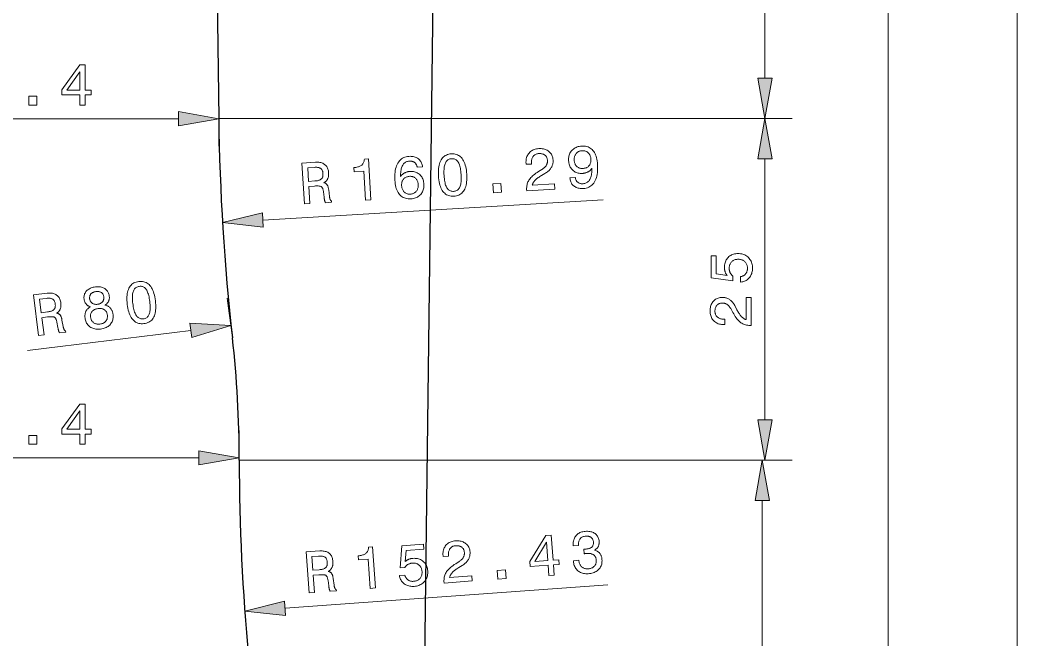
# Model space of a CAD drawing. Extents: x 0 to 297, y 0 to 529.
# Drawn here: x 156.5 to 229.4, y 175.1 to 220.4 of the extents above; entities that cross this region are included whole.
import ezdxf

# ---------------------------------------------------------------- set-up
doc = ezdxf.new("R2010")
doc.units = 0

msp = doc.modelspace()

# ---------------------------------------------------------------- linework, layer by layer
at = {"color": 7, "lineweight": 13}
for p, q in [((220.009, 143.185), (220.009, 359.276)), ((229.435, 139.185), (229.435, 359.276)), ((210.987, 216.185), (210.987, 252.276)), ((139.566, 213.212), (168.057, 213.212)), ((171.011, 213.23), (212.987, 213.23)), ((171.011, 213.23), (212.987, 213.23)), ((174.232, 205.794), (199.153, 207.277)), ((138.066, 188.401), (169.557, 188.401)), ((172.511, 188.23), (212.787, 188.23)), ((172.511, 188.23), (212.987, 188.23)), ((210.787, 151.185), (210.787, 185.276)), ((175.859, 177.395), (199.492, 179.113))]:
    msp.add_line(p, q, dxfattribs=at)
at = {"color": 7, "lineweight": 30}
for p, q in [((170.511, 255.23), (171.011, 213.23)), ((185.889, 156.504), (186.986, 244.63))]:
    msp.add_line(p, q, dxfattribs=at)
at = {"color": 7, "lineweight": 13, "ltscale": 0.050457}
msp.add_line((171.011, 213.23), (171.011, 211.212), dxfattribs=at)
at = {"color": 7, "lineweight": 13, "ltscale": 0.477279}
msp.add_line((210.987, 191.185), (210.987, 210.276), dxfattribs=at)
at = {"color": 7, "lineweight": 13, "ltscale": 0.30114}
msp.add_line((168.97, 197.727), (157.016, 196.242), dxfattribs=at)
at = {"color": 7, "lineweight": 13, "ltscale": 0.054256}
msp.add_line((172.511, 188.23), (172.511, 190.401), dxfattribs=at)
at = {"color": 7, "lineweight": 13}
for points in [[(160.844, 214.212), (160.844, 214.954), (159.526, 214.954), (159.526, 215.334), (160.84, 217.145), (161.232, 217.145), (161.232, 215.3), (161.66, 215.3), (161.66, 214.954), (161.232, 214.954), (161.232, 214.212)], [(159.889, 215.3), (160.844, 215.3), (160.844, 216.643)], [(210.466, 216.185), (210.987, 213.23), (211.508, 216.185)], [(157.11, 214.212), (157.11, 214.855), (157.707, 214.855), (157.707, 214.212)], [(168.057, 212.691), (171.011, 213.212), (168.057, 213.733)], [(211.508, 210.276), (210.987, 213.23), (210.466, 210.276)], [(193.546, 207.945), (193.545, 207.958), (193.542, 208.045), (193.543, 208.13), (193.549, 208.212), (193.559, 208.292), (193.573, 208.368), (193.591, 208.443), (193.614, 208.514), (193.641, 208.583), (193.672, 208.649), (193.707, 208.712), (193.749, 208.774), (193.796, 208.837), (193.851, 208.899), (193.912, 208.962), (193.979, 209.026), (194.054, 209.089), (194.134, 209.153), (194.222, 209.217), (194.316, 209.282), (194.417, 209.347), (194.664, 209.501), (194.707, 209.529), (194.747, 209.557), (194.786, 209.585), (194.821, 209.615), (194.854, 209.644), (194.885, 209.674), (194.913, 209.705), (194.938, 209.736), (194.961, 209.768), (194.982, 209.799), (195, 209.832), (195.016, 209.866), (195.03, 209.9), (195.041, 209.936), (195.051, 209.972), (195.058, 210.01), (195.063, 210.048), (195.066, 210.087), (195.067, 210.128), (195.065, 210.169), (195.061, 210.215), (195.053, 210.26), (195.043, 210.302), (195.029, 210.343), (195.012, 210.381), (194.992, 210.418), (194.968, 210.452), (194.942, 210.484), (194.912, 210.515), (194.879, 210.543), (194.844, 210.569), (194.807, 210.592), (194.767, 210.611), (194.726, 210.628), (194.682, 210.641), (194.637, 210.652), (194.589, 210.659), (194.539, 210.664), (194.488, 210.665), (194.434, 210.663), (194.381, 210.658), (194.33, 210.65), (194.282, 210.638), (194.237, 210.622), (194.194, 210.603), (194.154, 210.58), (194.116, 210.553), (194.08, 210.523), (194.047, 210.49), (194.017, 210.453), (193.989, 210.413), (193.965, 210.37), (193.944, 210.324), (193.927, 210.276), (193.912, 210.226), (193.901, 210.173), (193.894, 210.117), (193.889, 210.059), (193.888, 209.998), (193.89, 209.934), (193.892, 209.898), (193.501, 209.875), (193.497, 209.936), (193.495, 210.029), (193.497, 210.118), (193.506, 210.204), (193.52, 210.286), (193.539, 210.364), (193.565, 210.439), (193.596, 210.51), (193.632, 210.578), (193.674, 210.642), (193.722, 210.702), (193.775, 210.758), (193.832, 210.809), (193.893, 210.854), (193.958, 210.894), (194.027, 210.929), (194.1, 210.958), (194.178, 210.982), (194.26, 211.001), (194.346, 211.014), (194.436, 211.023), (194.523, 211.025), (194.606, 211.023), (194.687, 211.015), (194.765, 211.003), (194.839, 210.985), (194.911, 210.962), (194.979, 210.934), (195.044, 210.901), (195.106, 210.862), (195.165, 210.819), (195.22, 210.771), (195.269, 210.72), (195.314, 210.666), (195.353, 210.608), (195.386, 210.546), (195.415, 210.482), (195.438, 210.414), (195.456, 210.342), (195.469, 210.267), (195.476, 210.189), (195.478, 210.128), (195.477, 210.068), (195.472, 210.009), (195.464, 209.952), (195.453, 209.896), (195.439, 209.842), (195.421, 209.789), (195.4, 209.737), (195.376, 209.687), (195.348, 209.638), (195.317, 209.59), (195.283, 209.543), (195.245, 209.497), (195.204, 209.452), (195.159, 209.408), (195.111, 209.366), (195.059, 209.324), (195.004, 209.284), (194.946, 209.244), (194.884, 209.205), (194.639, 209.062), (194.571, 209.021), (194.508, 208.981), (194.448, 208.941), (194.392, 208.903), (194.341, 208.865), (194.293, 208.829), (194.249, 208.793), (194.21, 208.759), (194.174, 208.725), (194.143, 208.693), (194.114, 208.66), (194.088, 208.627), (194.064, 208.593), (194.042, 208.559), (194.022, 208.524), (194.004, 208.489), (193.989, 208.453), (193.976, 208.416), (193.964, 208.379), (193.956, 208.341), (195.58, 208.438), (195.602, 208.068)], [(196.711, 208.877), (197.107, 208.901), (197.113, 208.857), (197.122, 208.815), (197.133, 208.775), (197.146, 208.738), (197.162, 208.703), (197.181, 208.67), (197.202, 208.638), (197.226, 208.61), (197.252, 208.583), (197.281, 208.558), (197.311, 208.536), (197.344, 208.516), (197.379, 208.499), (197.415, 208.485), (197.454, 208.473), (197.494, 208.464), (197.536, 208.458), (197.58, 208.454), (197.626, 208.453), (197.674, 208.455), (197.738, 208.461), (197.799, 208.473), (197.856, 208.49), (197.91, 208.512), (197.96, 208.539), (198.007, 208.572), (198.051, 208.609), (198.091, 208.652), (198.128, 208.7), (198.161, 208.753), (198.191, 208.812), (198.218, 208.876), (198.242, 208.945), (198.262, 209.02), (198.279, 209.1), (198.293, 209.186), (198.304, 209.277), (198.312, 209.373), (198.316, 209.475), (198.317, 209.583), (198.293, 209.549), (198.268, 209.517), (198.241, 209.487), (198.214, 209.458), (198.185, 209.43), (198.156, 209.405), (198.124, 209.38), (198.092, 209.357), (198.059, 209.336), (198.024, 209.316), (197.989, 209.298), (197.952, 209.282), (197.914, 209.267), (197.876, 209.253), (197.836, 209.242), (197.796, 209.232), (197.755, 209.223), (197.713, 209.217), (197.669, 209.212), (197.625, 209.208), (197.542, 209.206), (197.461, 209.209), (197.383, 209.218), (197.308, 209.233), (197.236, 209.253), (197.167, 209.279), (197.1, 209.311), (197.037, 209.348), (196.976, 209.391), (196.919, 209.44), (196.865, 209.493), (196.816, 209.55), (196.773, 209.611), (196.734, 209.675), (196.701, 209.744), (196.673, 209.816), (196.65, 209.892), (196.632, 209.972), (196.619, 210.055), (196.611, 210.142), (196.608, 210.231), (196.612, 210.316), (196.621, 210.398), (196.636, 210.477), (196.657, 210.553), (196.684, 210.625), (196.716, 210.695), (196.754, 210.762), (196.799, 210.826), (196.848, 210.886), (196.903, 210.943), (196.962, 210.994), (197.024, 211.039), (197.09, 211.08), (197.16, 211.115), (197.234, 211.144), (197.312, 211.168), (197.393, 211.187), (197.478, 211.201), (197.567, 211.209), (197.67, 211.211), (197.768, 211.206), (197.862, 211.193), (197.951, 211.173), (198.036, 211.145), (198.116, 211.11), (198.191, 211.067), (198.263, 211.016), (198.33, 210.958), (198.392, 210.893), (198.449, 210.82), (198.502, 210.74), (198.549, 210.654), (198.591, 210.56), (198.628, 210.46), (198.659, 210.354), (198.685, 210.24), (198.707, 210.12), (198.722, 209.993), (198.733, 209.859), (198.74, 209.701), (198.74, 209.549), (198.733, 209.405), (198.721, 209.268), (198.702, 209.137), (198.676, 209.014), (198.644, 208.899), (198.606, 208.79), (198.562, 208.688), (198.511, 208.593), (198.454, 208.507), (198.391, 208.428), (198.323, 208.358), (198.25, 208.297), (198.17, 208.244), (198.086, 208.199), (197.995, 208.163), (197.899, 208.135), (197.798, 208.116), (197.691, 208.105), (197.607, 208.103), (197.527, 208.105), (197.45, 208.111), (197.376, 208.123), (197.305, 208.139), (197.238, 208.16), (197.174, 208.185), (197.112, 208.216), (197.055, 208.25), (197, 208.29), (196.949, 208.334), (196.903, 208.381), (196.862, 208.431), (196.826, 208.485), (196.795, 208.542), (196.768, 208.602), (196.747, 208.666), (196.73, 208.733), (196.718, 208.803)], [(181.75, 207.244), (181.624, 209.373), (180.925, 209.332), (180.907, 209.637), (180.982, 209.644), (181.053, 209.653), (181.119, 209.665), (181.182, 209.679), (181.24, 209.696), (181.295, 209.714), (181.345, 209.735), (181.391, 209.759), (181.433, 209.785), (181.471, 209.813), (181.505, 209.844), (181.536, 209.878), (181.564, 209.915), (181.589, 209.956), (181.61, 209.999), (181.629, 210.046), (181.644, 210.095), (181.656, 210.148), (181.664, 210.204), (181.67, 210.263), (181.963, 210.28), (182.142, 207.267)], [(185.924, 209.684), (185.528, 209.661), (185.52, 209.706), (185.509, 209.749), (185.496, 209.789), (185.481, 209.828), (185.464, 209.863), (185.445, 209.897), (185.423, 209.928), (185.399, 209.957), (185.373, 209.983), (185.345, 210.008), (185.315, 210.029), (185.283, 210.048), (185.249, 210.065), (185.213, 210.079), (185.175, 210.09), (185.135, 210.099), (185.094, 210.105), (185.05, 210.109), (185.004, 210.11), (184.957, 210.108), (184.893, 210.102), (184.832, 210.09), (184.775, 210.073), (184.721, 210.051), (184.671, 210.023), (184.624, 209.991), (184.58, 209.953), (184.54, 209.91), (184.503, 209.862), (184.47, 209.809), (184.44, 209.75), (184.413, 209.686), (184.389, 209.617), (184.369, 209.542), (184.352, 209.462), (184.338, 209.376), (184.327, 209.285), (184.32, 209.189), (184.315, 209.087), (184.314, 208.98), (184.338, 209.013), (184.364, 209.045), (184.39, 209.075), (184.417, 209.104), (184.446, 209.131), (184.476, 209.157), (184.507, 209.181), (184.54, 209.204), (184.573, 209.225), (184.608, 209.245), (184.644, 209.263), (184.681, 209.279), (184.719, 209.294), (184.757, 209.308), (184.797, 209.319), (184.838, 209.329), (184.88, 209.338), (184.922, 209.344), (184.966, 209.35), (185.01, 209.353), (185.094, 209.355), (185.175, 209.352), (185.252, 209.343), (185.327, 209.328), (185.4, 209.308), (185.469, 209.282), (185.535, 209.25), (185.599, 209.213), (185.659, 209.17), (185.717, 209.122), (185.771, 209.068), (185.819, 209.011), (185.863, 208.95), (185.901, 208.886), (185.934, 208.817), (185.963, 208.745), (185.986, 208.669), (186.004, 208.59), (186.017, 208.506), (186.025, 208.419), (186.027, 208.331), (186.024, 208.246), (186.014, 208.165), (185.999, 208.086), (185.979, 208.01), (185.952, 207.937), (185.919, 207.868), (185.881, 207.801), (185.837, 207.738), (185.787, 207.677), (185.732, 207.62), (185.674, 207.569), (185.611, 207.524), (185.545, 207.483), (185.475, 207.449), (185.401, 207.419), (185.324, 207.395), (185.242, 207.376), (185.157, 207.362), (185.068, 207.354), (184.965, 207.352), (184.867, 207.357), (184.773, 207.37), (184.683, 207.39), (184.598, 207.418), (184.517, 207.453), (184.441, 207.496), (184.37, 207.547), (184.303, 207.605), (184.24, 207.67), (184.183, 207.743), (184.13, 207.823), (184.083, 207.909), (184.041, 208.003), (184.004, 208.103), (183.972, 208.209), (183.946, 208.323), (183.925, 208.443), (183.909, 208.57), (183.898, 208.704), (183.892, 208.861), (183.892, 209.012), (183.898, 209.155), (183.911, 209.292), (183.93, 209.422), (183.956, 209.544), (183.987, 209.66), (184.026, 209.769), (184.071, 209.871), (184.122, 209.966), (184.179, 210.054), (184.241, 210.133), (184.308, 210.203), (184.381, 210.265), (184.46, 210.318), (184.543, 210.363), (184.632, 210.399), (184.726, 210.427), (184.825, 210.446), (184.93, 210.457), (185.014, 210.46), (185.094, 210.458), (185.171, 210.452), (185.245, 210.441), (185.315, 210.426), (185.382, 210.406), (185.446, 210.381), (185.507, 210.352), (185.564, 210.319), (185.617, 210.28), (185.667, 210.238), (185.713, 210.192), (185.754, 210.142), (185.791, 210.088), (185.824, 210.03), (185.853, 209.969), (185.877, 209.903), (185.897, 209.834), (185.913, 209.761)], [(187.087, 209.027), (187.081, 209.175), (187.08, 209.317), (187.085, 209.451), (187.097, 209.579), (187.113, 209.7), (187.136, 209.813), (187.164, 209.92), (187.198, 210.02), (187.238, 210.113), (187.283, 210.199), (187.334, 210.278), (187.39, 210.349), (187.452, 210.412), (187.519, 210.468), (187.591, 210.516), (187.669, 210.556), (187.751, 210.589), (187.84, 210.614), (187.933, 210.632), (188.032, 210.642), (188.132, 210.644), (188.227, 210.637), (188.318, 210.623), (188.405, 210.601), (188.487, 210.57), (188.564, 210.531), (188.637, 210.484), (188.706, 210.429), (188.769, 210.366), (188.829, 210.294), (188.883, 210.215), (188.933, 210.127), (188.978, 210.032), (189.019, 209.93), (189.054, 209.819), (189.085, 209.701), (189.111, 209.575), (189.132, 209.441), (189.148, 209.299), (189.16, 209.15), (189.166, 209.001), (189.167, 208.859), (189.161, 208.724), (189.151, 208.596), (189.134, 208.475), (189.112, 208.362), (189.084, 208.255), (189.051, 208.156), (189.011, 208.064), (188.966, 207.979), (188.916, 207.901), (188.86, 207.831), (188.799, 207.769), (188.732, 207.714), (188.66, 207.666), (188.582, 207.626), (188.499, 207.594), (188.41, 207.569), (188.316, 207.551), (188.216, 207.542), (188.117, 207.54), (188.022, 207.546), (187.932, 207.56), (187.846, 207.583), (187.764, 207.613), (187.686, 207.652), (187.613, 207.699), (187.545, 207.754), (187.48, 207.818), (187.421, 207.889), (187.365, 207.969), (187.315, 208.056), (187.269, 208.15), (187.229, 208.253), (187.193, 208.362), (187.162, 208.48), (187.136, 208.605), (187.115, 208.738), (187.098, 208.879)], [(187.499, 209.051), (187.508, 208.931), (187.519, 208.817), (187.533, 208.711), (187.55, 208.611), (187.569, 208.518), (187.591, 208.431), (187.615, 208.352), (187.643, 208.279), (187.672, 208.213), (187.705, 208.154), (187.74, 208.102), (187.778, 208.055), (187.82, 208.014), (187.864, 207.979), (187.912, 207.95), (187.962, 207.927), (188.016, 207.91), (188.073, 207.899), (188.132, 207.894), (188.195, 207.895), (188.258, 207.902), (188.317, 207.914), (188.372, 207.931), (188.424, 207.954), (188.471, 207.983), (188.515, 208.017), (188.555, 208.056), (188.591, 208.101), (188.623, 208.152), (188.651, 208.207), (188.675, 208.269), (188.697, 208.338), (188.715, 208.413), (188.729, 208.495), (188.74, 208.583), (188.748, 208.678), (188.752, 208.78), (188.753, 208.889), (188.751, 209.004), (188.745, 209.125), (188.736, 209.247), (188.725, 209.362), (188.711, 209.47), (188.695, 209.571), (188.676, 209.665), (188.654, 209.751), (188.63, 209.831), (188.604, 209.904), (188.574, 209.969), (188.543, 210.028), (188.508, 210.08), (188.47, 210.126), (188.429, 210.166), (188.385, 210.201), (188.338, 210.229), (188.287, 210.252), (188.233, 210.269), (188.176, 210.28), (188.116, 210.285), (188.053, 210.284), (187.991, 210.277), (187.932, 210.265), (187.877, 210.247), (187.826, 210.224), (187.778, 210.195), (187.734, 210.161), (187.694, 210.121), (187.658, 210.076), (187.626, 210.025), (187.597, 209.968), (187.572, 209.906), (187.55, 209.837), (187.532, 209.761), (187.517, 209.679), (187.505, 209.591), (187.497, 209.496), (187.493, 209.395), (187.491, 209.287), (187.494, 209.172)], [(197.027, 210.171), (197.032, 210.115), (197.04, 210.06), (197.051, 210.009), (197.066, 209.959), (197.083, 209.913), (197.103, 209.868), (197.127, 209.827), (197.153, 209.788), (197.183, 209.751), (197.216, 209.717), (197.251, 209.686), (197.288, 209.659), (197.327, 209.635), (197.368, 209.615), (197.411, 209.598), (197.455, 209.585), (197.502, 209.575), (197.55, 209.57), (197.6, 209.567), (197.652, 209.569), (197.71, 209.574), (197.765, 209.582), (197.817, 209.594), (197.866, 209.609), (197.913, 209.627), (197.956, 209.649), (197.997, 209.674), (198.036, 209.702), (198.071, 209.733), (198.104, 209.768), (198.134, 209.805), (198.16, 209.845), (198.183, 209.887), (198.202, 209.932), (198.217, 209.979), (198.23, 210.028), (198.238, 210.079), (198.243, 210.133), (198.245, 210.189), (198.243, 210.248), (198.238, 210.307), (198.23, 210.363), (198.218, 210.417), (198.203, 210.467), (198.185, 210.516), (198.164, 210.561), (198.14, 210.604), (198.112, 210.644), (198.082, 210.682), (198.048, 210.717), (198.011, 210.749), (197.972, 210.777), (197.931, 210.801), (197.889, 210.822), (197.844, 210.839), (197.797, 210.852), (197.748, 210.861), (197.696, 210.867), (197.643, 210.869), (197.588, 210.868), (197.535, 210.863), (197.485, 210.854), (197.436, 210.842), (197.391, 210.827), (197.347, 210.808), (197.306, 210.785), (197.267, 210.759), (197.23, 210.73), (197.196, 210.697), (197.164, 210.66), (197.135, 210.621), (197.109, 210.579), (197.087, 210.535), (197.068, 210.49), (197.053, 210.442), (197.041, 210.392), (197.032, 210.34), (197.027, 210.286), (197.025, 210.23)], [(177.273, 206.977), (177.095, 209.968), (178.095, 210.027), (178.182, 210.03), (178.264, 210.028), (178.343, 210.022), (178.417, 210.011), (178.488, 209.996), (178.554, 209.976), (178.617, 209.951), (178.676, 209.922), (178.731, 209.888), (178.782, 209.849), (178.828, 209.806), (178.871, 209.759), (178.908, 209.708), (178.942, 209.652), (178.971, 209.592), (178.996, 209.528), (179.016, 209.46), (179.032, 209.387), (179.044, 209.31), (179.051, 209.229), (179.053, 209.18), (179.052, 209.133), (179.05, 209.087), (179.046, 209.043), (179.039, 209), (179.031, 208.958), (179.02, 208.918), (179.007, 208.879), (178.993, 208.842), (178.976, 208.806), (178.957, 208.771), (178.936, 208.738), (178.913, 208.707), (178.888, 208.677), (178.861, 208.648), (178.832, 208.621), (178.801, 208.595), (178.768, 208.571), (178.732, 208.549), (178.695, 208.527), (178.728, 208.519), (178.759, 208.509), (178.788, 208.497), (178.815, 208.484), (178.84, 208.47), (178.864, 208.455), (178.886, 208.438), (178.906, 208.42), (178.924, 208.401), (178.941, 208.38), (178.956, 208.358), (178.97, 208.331), (178.984, 208.301), (178.996, 208.268), (179.008, 208.232), (179.019, 208.192), (179.029, 208.148), (179.038, 208.101), (179.047, 208.051), (179.054, 207.998), (179.115, 207.513), (179.119, 207.483), (179.123, 207.454), (179.128, 207.427), (179.133, 207.401), (179.138, 207.377), (179.144, 207.355), (179.15, 207.335), (179.156, 207.316), (179.162, 207.299), (179.169, 207.284), (179.176, 207.27), (179.183, 207.257), (179.192, 207.244), (179.201, 207.233), (179.21, 207.222), (179.221, 207.212), (179.231, 207.202), (179.243, 207.193), (179.255, 207.185), (179.268, 207.178), (179.273, 207.096), (178.82, 207.069), (178.814, 207.079), (178.808, 207.09), (178.801, 207.102), (178.796, 207.114), (178.79, 207.128), (178.784, 207.143), (178.779, 207.159), (178.773, 207.175), (178.768, 207.193), (178.763, 207.212), (178.758, 207.231), (178.753, 207.253), (178.749, 207.275), (178.744, 207.299), (178.74, 207.324), (178.735, 207.351), (178.731, 207.379), (178.726, 207.408), (178.722, 207.439), (178.718, 207.471), (178.674, 207.857), (178.667, 207.913), (178.657, 207.965), (178.647, 208.013), (178.635, 208.056), (178.621, 208.096), (178.606, 208.131), (178.59, 208.162), (178.572, 208.189), (178.552, 208.212), (178.531, 208.23), (178.507, 208.246), (178.476, 208.259), (178.439, 208.27), (178.396, 208.279), (178.347, 208.286), (178.291, 208.291), (178.23, 208.293), (178.162, 208.294), (178.088, 208.292), (178.009, 208.288), (177.598, 208.264), (177.673, 207.001)], [(178.005, 209.654), (177.517, 209.625), (177.576, 208.63), (178.037, 208.657), (178.105, 208.662), (178.169, 208.67), (178.228, 208.679), (178.283, 208.69), (178.334, 208.704), (178.38, 208.719), (178.422, 208.737), (178.459, 208.757), (178.492, 208.778), (178.521, 208.802), (178.546, 208.828), (178.568, 208.858), (178.587, 208.89), (178.603, 208.925), (178.616, 208.963), (178.626, 209.003), (178.633, 209.047), (178.637, 209.094), (178.638, 209.143), (178.637, 209.196), (178.632, 209.247), (178.625, 209.295), (178.616, 209.34), (178.604, 209.382), (178.589, 209.421), (178.572, 209.457), (178.552, 209.489), (178.53, 209.518), (178.505, 209.544), (178.477, 209.567), (178.447, 209.587), (178.412, 209.605), (178.374, 209.62), (178.333, 209.632), (178.288, 209.642), (178.238, 209.65), (178.186, 209.655), (178.129, 209.657), (178.069, 209.657)], [(185.608, 208.39), (185.603, 208.447), (185.595, 208.502), (185.584, 208.554), (185.57, 208.603), (185.552, 208.65), (185.532, 208.695), (185.508, 208.737), (185.481, 208.776), (185.451, 208.813), (185.418, 208.847), (185.383, 208.878), (185.346, 208.906), (185.307, 208.93), (185.266, 208.95), (185.223, 208.967), (185.179, 208.98), (185.133, 208.99), (185.085, 208.996), (185.035, 208.998), (184.983, 208.997), (184.925, 208.991), (184.871, 208.983), (184.819, 208.971), (184.769, 208.956), (184.723, 208.938), (184.679, 208.916), (184.638, 208.891), (184.6, 208.863), (184.564, 208.831), (184.531, 208.797), (184.502, 208.759), (184.475, 208.719), (184.453, 208.676), (184.434, 208.632), (184.418, 208.584), (184.406, 208.535), (184.397, 208.483), (184.392, 208.429), (184.39, 208.372), (184.392, 208.313), (184.397, 208.254), (184.406, 208.198), (184.417, 208.145), (184.432, 208.094), (184.45, 208.046), (184.47, 208), (184.495, 207.957), (184.522, 207.917), (184.552, 207.88), (184.586, 207.845), (184.622, 207.814), (184.66, 207.786), (184.701, 207.762), (184.743, 207.741), (184.788, 207.724), (184.835, 207.711), (184.884, 207.701), (184.935, 207.696), (184.988, 207.693), (185.044, 207.695), (185.096, 207.7), (185.147, 207.708), (185.195, 207.72), (185.241, 207.736), (185.285, 207.755), (185.326, 207.778), (185.365, 207.804), (185.402, 207.833), (185.437, 207.866), (185.469, 207.903), (185.499, 207.942), (185.525, 207.984), (185.548, 208.027), (185.567, 208.073), (185.582, 208.121), (185.594, 208.17), (185.603, 208.222), (185.608, 208.276), (185.61, 208.332)], [(191.107, 207.8), (191.069, 208.442), (191.664, 208.477), (191.703, 207.836)], [(174.201, 206.314), (171.283, 205.619), (174.263, 205.274)], [(209.205, 201.259), (209.205, 201.659), (209.25, 201.668), (209.294, 201.679), (209.336, 201.692), (209.375, 201.708), (209.413, 201.726), (209.449, 201.747), (209.482, 201.77), (209.514, 201.796), (209.543, 201.824), (209.57, 201.854), (209.595, 201.887), (209.618, 201.922), (209.638, 201.958), (209.655, 201.996), (209.669, 202.036), (209.681, 202.077), (209.69, 202.12), (209.697, 202.165), (209.701, 202.212), (209.702, 202.26), (209.7, 202.319), (209.695, 202.376), (209.686, 202.431), (209.673, 202.483), (209.656, 202.532), (209.636, 202.58), (209.612, 202.625), (209.585, 202.667), (209.554, 202.707), (209.519, 202.745), (209.481, 202.78), (209.441, 202.811), (209.398, 202.839), (209.353, 202.863), (209.306, 202.883), (209.257, 202.899), (209.205, 202.912), (209.151, 202.921), (209.095, 202.927), (209.036, 202.929), (208.976, 202.927), (208.919, 202.921), (208.864, 202.912), (208.811, 202.9), (208.761, 202.883), (208.714, 202.863), (208.669, 202.84), (208.626, 202.813), (208.586, 202.782), (208.549, 202.747), (208.514, 202.71), (208.484, 202.67), (208.456, 202.627), (208.433, 202.582), (208.413, 202.535), (208.397, 202.485), (208.384, 202.433), (208.375, 202.378), (208.369, 202.32), (208.368, 202.26), (208.368, 202.226), (208.37, 202.192), (208.374, 202.158), (208.379, 202.125), (208.385, 202.093), (208.393, 202.061), (208.402, 202.03), (208.412, 202), (208.424, 201.97), (208.437, 201.941), (208.452, 201.912), (208.468, 201.885), (208.485, 201.858), (208.504, 201.831), (208.524, 201.806), (208.545, 201.781), (208.568, 201.757), (208.592, 201.733), (208.617, 201.711), (208.644, 201.689), (208.644, 201.345), (207.054, 201.581), (207.054, 203.184), (207.408, 203.184), (207.408, 201.87), (208.216, 201.75), (208.197, 201.772), (208.18, 201.795), (208.163, 201.818), (208.147, 201.842), (208.132, 201.867), (208.118, 201.893), (208.105, 201.92), (208.093, 201.947), (208.082, 201.975), (208.071, 202.004), (208.062, 202.034), (208.054, 202.064), (208.046, 202.094), (208.04, 202.126), (208.034, 202.157), (208.03, 202.189), (208.026, 202.222), (208.024, 202.255), (208.022, 202.289), (208.022, 202.324), (208.025, 202.414), (208.033, 202.501), (208.047, 202.584), (208.066, 202.664), (208.09, 202.74), (208.121, 202.813), (208.156, 202.882), (208.197, 202.947), (208.244, 203.009), (208.296, 203.067), (208.352, 203.12), (208.412, 203.168), (208.476, 203.21), (208.542, 203.247), (208.613, 203.278), (208.686, 203.303), (208.763, 203.323), (208.844, 203.337), (208.928, 203.345), (209.015, 203.348), (209.107, 203.345), (209.197, 203.336), (209.282, 203.321), (209.364, 203.3), (209.442, 203.274), (209.517, 203.241), (209.588, 203.202), (209.656, 203.157), (209.72, 203.107), (209.78, 203.05), (209.836, 202.988), (209.886, 202.923), (209.93, 202.855), (209.968, 202.782), (210, 202.706), (210.026, 202.627), (210.047, 202.544), (210.061, 202.457), (210.07, 202.367), (210.073, 202.273), (210.071, 202.19), (210.064, 202.109), (210.052, 202.032), (210.035, 201.957), (210.013, 201.885), (209.987, 201.816), (209.956, 201.75), (209.92, 201.687), (209.879, 201.627), (209.834, 201.57), (209.785, 201.516), (209.732, 201.468), (209.677, 201.425), (209.618, 201.386), (209.557, 201.352), (209.492, 201.324), (209.425, 201.3), (209.355, 201.281), (209.281, 201.268)], [(161.62, 199.449), (161.579, 199.463), (161.54, 199.478), (161.503, 199.495), (161.468, 199.514), (161.435, 199.534), (161.403, 199.555), (161.373, 199.578), (161.345, 199.603), (161.319, 199.629), (161.295, 199.657), (161.272, 199.686), (161.251, 199.717), (161.232, 199.75), (161.215, 199.784), (161.199, 199.82), (161.186, 199.858), (161.174, 199.897), (161.164, 199.938), (161.155, 199.981), (161.149, 200.025), (161.143, 200.093), (161.143, 200.158), (161.148, 200.221), (161.159, 200.283), (161.175, 200.343), (161.196, 200.4), (161.223, 200.456), (161.255, 200.51), (161.293, 200.562), (161.336, 200.612), (161.384, 200.659), (161.436, 200.702), (161.491, 200.741), (161.549, 200.777), (161.612, 200.808), (161.678, 200.836), (161.747, 200.86), (161.821, 200.88), (161.898, 200.896), (161.978, 200.908), (162.06, 200.916), (162.139, 200.919), (162.215, 200.918), (162.288, 200.912), (162.359, 200.901), (162.427, 200.886), (162.493, 200.866), (162.556, 200.841), (162.616, 200.812), (162.673, 200.778), (162.727, 200.74), (162.776, 200.699), (162.82, 200.654), (162.86, 200.607), (162.894, 200.556), (162.924, 200.502), (162.949, 200.445), (162.97, 200.385), (162.985, 200.322), (162.996, 200.255), (163.001, 200.21), (163.003, 200.166), (163.004, 200.124), (163.002, 200.082), (162.998, 200.042), (162.992, 200.003), (162.984, 199.966), (162.974, 199.929), (162.962, 199.894), (162.948, 199.86), (162.931, 199.827), (162.912, 199.796), (162.891, 199.765), (162.868, 199.735), (162.843, 199.707), (162.815, 199.68), (162.785, 199.653), (162.753, 199.628), (162.719, 199.604), (162.683, 199.581), (162.733, 199.567), (162.781, 199.552), (162.827, 199.534), (162.87, 199.513), (162.912, 199.491), (162.951, 199.466), (162.988, 199.439), (163.024, 199.41), (163.056, 199.378), (163.087, 199.344), (163.116, 199.308), (163.142, 199.27), (163.166, 199.23), (163.187, 199.188), (163.207, 199.144), (163.224, 199.098), (163.239, 199.05), (163.251, 199), (163.262, 198.947), (163.27, 198.893), (163.277, 198.809), (163.279, 198.727), (163.275, 198.648), (163.264, 198.572), (163.248, 198.499), (163.226, 198.429), (163.198, 198.361), (163.164, 198.296), (163.123, 198.234), (163.077, 198.175), (163.026, 198.119), (162.97, 198.068), (162.91, 198.022), (162.845, 197.98), (162.775, 197.943), (162.702, 197.91), (162.623, 197.882), (162.54, 197.859), (162.453, 197.84), (162.361, 197.826), (162.269, 197.818), (162.179, 197.814), (162.093, 197.816), (162.011, 197.824), (161.931, 197.838), (161.855, 197.857), (161.782, 197.881), (161.712, 197.912), (161.646, 197.948), (161.582, 197.989), (161.523, 198.035), (161.469, 198.086), (161.421, 198.14), (161.377, 198.199), (161.338, 198.262), (161.305, 198.329), (161.276, 198.4), (161.253, 198.475), (161.235, 198.555), (161.221, 198.639), (161.216, 198.693), (161.213, 198.746), (161.213, 198.798), (161.215, 198.848), (161.221, 198.897), (161.229, 198.945), (161.24, 198.991), (161.253, 199.036), (161.269, 199.079), (161.288, 199.121), (161.309, 199.161), (161.333, 199.2), (161.36, 199.237), (161.389, 199.272), (161.421, 199.306), (161.456, 199.338), (161.493, 199.368), (161.533, 199.397), (161.575, 199.424)], [(164.312, 199.63), (164.297, 199.778), (164.287, 199.919), (164.284, 200.054), (164.287, 200.182), (164.296, 200.303), (164.311, 200.418), (164.332, 200.527), (164.36, 200.629), (164.393, 200.724), (164.433, 200.813), (164.479, 200.894), (164.531, 200.969), (164.588, 201.036), (164.651, 201.096), (164.72, 201.149), (164.795, 201.194), (164.876, 201.232), (164.962, 201.263), (165.054, 201.286), (165.152, 201.302), (165.252, 201.311), (165.347, 201.311), (165.439, 201.302), (165.527, 201.285), (165.611, 201.26), (165.69, 201.226), (165.766, 201.184), (165.838, 201.133), (165.906, 201.074), (165.97, 201.007), (166.029, 200.931), (166.085, 200.847), (166.136, 200.755), (166.182, 200.655), (166.225, 200.547), (166.263, 200.431), (166.297, 200.307), (166.327, 200.175), (166.352, 200.034), (166.373, 199.886), (166.389, 199.738), (166.399, 199.596), (166.402, 199.461), (166.4, 199.333), (166.391, 199.211), (166.376, 199.097), (166.355, 198.989), (166.328, 198.887), (166.295, 198.793), (166.255, 198.705), (166.21, 198.625), (166.159, 198.551), (166.101, 198.485), (166.038, 198.425), (165.969, 198.373), (165.894, 198.328), (165.813, 198.291), (165.726, 198.26), (165.634, 198.237), (165.535, 198.221), (165.436, 198.212), (165.341, 198.212), (165.25, 198.221), (165.162, 198.238), (165.079, 198.263), (164.999, 198.297), (164.923, 198.339), (164.851, 198.39), (164.783, 198.449), (164.718, 198.516), (164.658, 198.592), (164.602, 198.676), (164.551, 198.767), (164.504, 198.867), (164.461, 198.974), (164.422, 199.09), (164.388, 199.213), (164.359, 199.344), (164.333, 199.483)], [(164.722, 199.681), (164.739, 199.562), (164.757, 199.449), (164.778, 199.343), (164.801, 199.245), (164.826, 199.153), (164.854, 199.068), (164.883, 198.991), (164.915, 198.92), (164.949, 198.856), (164.985, 198.799), (165.024, 198.749), (165.065, 198.705), (165.109, 198.667), (165.155, 198.635), (165.205, 198.609), (165.257, 198.589), (165.311, 198.576), (165.368, 198.568), (165.428, 198.567), (165.491, 198.572), (165.554, 198.583), (165.612, 198.599), (165.666, 198.62), (165.715, 198.646), (165.761, 198.677), (165.802, 198.714), (165.839, 198.756), (165.872, 198.803), (165.901, 198.855), (165.926, 198.913), (165.946, 198.976), (165.963, 199.046), (165.976, 199.122), (165.985, 199.205), (165.991, 199.294), (165.992, 199.389), (165.99, 199.491), (165.984, 199.599), (165.975, 199.714), (165.961, 199.835), (165.944, 199.956), (165.926, 200.07), (165.905, 200.177), (165.882, 200.276), (165.857, 200.369), (165.83, 200.454), (165.801, 200.532), (165.77, 200.603), (165.736, 200.666), (165.701, 200.723), (165.663, 200.772), (165.622, 200.816), (165.579, 200.854), (165.533, 200.885), (165.484, 200.911), (165.432, 200.93), (165.377, 200.943), (165.32, 200.951), (165.259, 200.952), (165.196, 200.947), (165.134, 200.936), (165.076, 200.92), (165.023, 200.899), (164.973, 200.873), (164.927, 200.841), (164.886, 200.804), (164.849, 200.761), (164.815, 200.714), (164.786, 200.661), (164.761, 200.603), (164.74, 200.539), (164.723, 200.468), (164.709, 200.392), (164.7, 200.309), (164.694, 200.22), (164.692, 200.125), (164.694, 200.023), (164.699, 199.916), (164.709, 199.801)], [(157.824, 197.35), (157.455, 200.323), (158.449, 200.446), (158.535, 200.455), (158.617, 200.459), (158.696, 200.457), (158.771, 200.451), (158.843, 200.44), (158.91, 200.425), (158.975, 200.404), (159.035, 200.379), (159.092, 200.348), (159.145, 200.313), (159.195, 200.273), (159.24, 200.229), (159.281, 200.18), (159.318, 200.126), (159.351, 200.069), (159.38, 200.006), (159.404, 199.939), (159.425, 199.867), (159.441, 199.791), (159.454, 199.711), (159.459, 199.663), (159.462, 199.615), (159.462, 199.57), (159.461, 199.525), (159.457, 199.482), (159.451, 199.44), (159.443, 199.399), (159.433, 199.359), (159.42, 199.321), (159.406, 199.284), (159.389, 199.249), (159.37, 199.214), (159.349, 199.181), (159.326, 199.15), (159.301, 199.119), (159.274, 199.09), (159.245, 199.063), (159.213, 199.037), (159.18, 199.012), (159.144, 198.988), (159.177, 198.982), (159.208, 198.974), (159.238, 198.964), (159.266, 198.953), (159.292, 198.941), (159.317, 198.927), (159.34, 198.912), (159.361, 198.895), (159.381, 198.877), (159.398, 198.857), (159.415, 198.835), (159.431, 198.81), (159.446, 198.781), (159.461, 198.749), (159.475, 198.713), (159.489, 198.674), (159.501, 198.631), (159.514, 198.585), (159.525, 198.536), (159.536, 198.483), (159.628, 198.003), (159.634, 197.973), (159.64, 197.944), (159.646, 197.918), (159.653, 197.892), (159.66, 197.869), (159.667, 197.847), (159.674, 197.827), (159.681, 197.809), (159.688, 197.793), (159.696, 197.778), (159.704, 197.764), (159.712, 197.752), (159.722, 197.74), (159.731, 197.729), (159.742, 197.718), (159.752, 197.709), (159.764, 197.7), (159.776, 197.692), (159.789, 197.685), (159.802, 197.679), (159.812, 197.597), (159.362, 197.541), (159.355, 197.55), (159.348, 197.561), (159.341, 197.572), (159.335, 197.585), (159.328, 197.598), (159.321, 197.612), (159.315, 197.628), (159.309, 197.644), (159.302, 197.661), (159.296, 197.679), (159.29, 197.699), (159.284, 197.72), (159.278, 197.742), (159.271, 197.765), (159.265, 197.79), (159.259, 197.817), (159.253, 197.844), (159.247, 197.873), (159.241, 197.904), (159.235, 197.935), (159.166, 198.318), (159.155, 198.373), (159.142, 198.425), (159.129, 198.472), (159.114, 198.514), (159.098, 198.553), (159.081, 198.587), (159.062, 198.617), (159.042, 198.643), (159.022, 198.664), (159, 198.681), (158.974, 198.695), (158.942, 198.706), (158.905, 198.715), (158.861, 198.721), (158.811, 198.725), (158.756, 198.726), (158.694, 198.725), (158.627, 198.721), (158.553, 198.714), (158.474, 198.705), (158.066, 198.655), (158.222, 197.399)], [(158.383, 200.069), (157.898, 200.008), (158.021, 199.019), (158.479, 199.076), (158.547, 199.085), (158.61, 199.097), (158.668, 199.11), (158.722, 199.125), (158.772, 199.141), (158.817, 199.16), (158.858, 199.18), (158.894, 199.202), (158.925, 199.226), (158.952, 199.251), (158.975, 199.279), (158.995, 199.31), (159.012, 199.343), (159.026, 199.379), (159.037, 199.417), (159.044, 199.459), (159.048, 199.503), (159.05, 199.55), (159.048, 199.599), (159.043, 199.651), (159.035, 199.702), (159.025, 199.75), (159.012, 199.794), (158.998, 199.836), (158.981, 199.873), (158.961, 199.908), (158.939, 199.939), (158.915, 199.967), (158.889, 199.991), (158.86, 200.012), (158.828, 200.03), (158.793, 200.045), (158.754, 200.058), (158.711, 200.068), (158.666, 200.075), (158.616, 200.079), (158.563, 200.081), (158.507, 200.079), (158.447, 200.075)], [(161.561, 200.043), (161.568, 200.001), (161.577, 199.961), (161.589, 199.924), (161.603, 199.888), (161.62, 199.855), (161.64, 199.823), (161.662, 199.794), (161.687, 199.766), (161.715, 199.741), (161.745, 199.717), (161.777, 199.696), (161.811, 199.678), (161.846, 199.663), (161.883, 199.65), (161.921, 199.64), (161.961, 199.633), (162.003, 199.629), (162.046, 199.628), (162.09, 199.63), (162.137, 199.634), (162.183, 199.641), (162.227, 199.65), (162.268, 199.662), (162.308, 199.676), (162.345, 199.693), (162.38, 199.712), (162.413, 199.733), (162.444, 199.756), (162.472, 199.782), (162.498, 199.811), (162.522, 199.841), (162.542, 199.872), (162.559, 199.905), (162.574, 199.939), (162.585, 199.974), (162.594, 200.011), (162.599, 200.049), (162.601, 200.089), (162.6, 200.129), (162.597, 200.171), (162.59, 200.213), (162.581, 200.252), (162.569, 200.29), (162.555, 200.325), (162.538, 200.358), (162.519, 200.388), (162.497, 200.417), (162.473, 200.444), (162.446, 200.468), (162.417, 200.49), (162.385, 200.51), (162.352, 200.527), (162.317, 200.541), (162.28, 200.552), (162.241, 200.561), (162.201, 200.568), (162.158, 200.571), (162.114, 200.572), (162.069, 200.57), (162.021, 200.565), (161.974, 200.558), (161.929, 200.549), (161.887, 200.537), (161.847, 200.524), (161.81, 200.508), (161.775, 200.49), (161.742, 200.469), (161.711, 200.447), (161.683, 200.422), (161.657, 200.396), (161.634, 200.367), (161.614, 200.337), (161.597, 200.305), (161.583, 200.272), (161.572, 200.238), (161.564, 200.202), (161.559, 200.164), (161.556, 200.125), (161.557, 200.085)], [(209.987, 198.078), (209.974, 198.078), (209.887, 198.08), (209.802, 198.086), (209.72, 198.096), (209.642, 198.111), (209.566, 198.129), (209.493, 198.152), (209.423, 198.179), (209.356, 198.21), (209.292, 198.245), (209.231, 198.284), (209.171, 198.329), (209.112, 198.38), (209.052, 198.438), (208.993, 198.503), (208.934, 198.574), (208.875, 198.652), (208.816, 198.737), (208.757, 198.828), (208.698, 198.926), (208.64, 199.031), (208.5, 199.286), (208.475, 199.33), (208.449, 199.373), (208.423, 199.412), (208.396, 199.45), (208.368, 199.484), (208.34, 199.517), (208.311, 199.546), (208.282, 199.574), (208.252, 199.598), (208.221, 199.621), (208.19, 199.641), (208.157, 199.659), (208.123, 199.675), (208.089, 199.688), (208.053, 199.7), (208.016, 199.709), (207.978, 199.717), (207.939, 199.722), (207.899, 199.725), (207.857, 199.726), (207.811, 199.725), (207.766, 199.72), (207.723, 199.712), (207.682, 199.7), (207.642, 199.685), (207.605, 199.667), (207.569, 199.646), (207.535, 199.622), (207.503, 199.594), (207.473, 199.563), (207.445, 199.529), (207.42, 199.493), (207.398, 199.455), (207.379, 199.414), (207.363, 199.372), (207.35, 199.327), (207.339, 199.28), (207.332, 199.231), (207.328, 199.179), (207.326, 199.125), (207.328, 199.072), (207.334, 199.021), (207.343, 198.973), (207.356, 198.926), (207.373, 198.882), (207.393, 198.84), (207.417, 198.801), (207.445, 198.764), (207.476, 198.729), (207.512, 198.696), (207.55, 198.667), (207.591, 198.64), (207.635, 198.616), (207.682, 198.596), (207.732, 198.579), (207.784, 198.564), (207.84, 198.553), (207.898, 198.546), (207.958, 198.541), (208.022, 198.539), (208.058, 198.539), (208.058, 198.147), (207.997, 198.147), (207.904, 198.15), (207.815, 198.158), (207.73, 198.171), (207.649, 198.19), (207.571, 198.215), (207.498, 198.244), (207.429, 198.279), (207.364, 198.32), (207.302, 198.366), (207.245, 198.417), (207.192, 198.473), (207.145, 198.533), (207.104, 198.596), (207.068, 198.664), (207.037, 198.735), (207.012, 198.81), (206.993, 198.889), (206.979, 198.972), (206.971, 199.058), (206.968, 199.149), (206.97, 199.235), (206.978, 199.319), (206.99, 199.399), (207.007, 199.476), (207.029, 199.549), (207.057, 199.619), (207.089, 199.685), (207.126, 199.748), (207.168, 199.808), (207.214, 199.864), (207.265, 199.916), (207.319, 199.963), (207.376, 200.004), (207.436, 200.039), (207.5, 200.069), (207.566, 200.094), (207.635, 200.113), (207.708, 200.126), (207.783, 200.135), (207.862, 200.137), (207.923, 200.136), (207.983, 200.131), (208.041, 200.123), (208.097, 200.112), (208.152, 200.097), (208.206, 200.08), (208.258, 200.059), (208.308, 200.035), (208.357, 200.008), (208.404, 199.977), (208.45, 199.943), (208.495, 199.906), (208.539, 199.866), (208.581, 199.822), (208.622, 199.775), (208.662, 199.724), (208.7, 199.67), (208.737, 199.613), (208.773, 199.552), (208.808, 199.488), (208.937, 199.235), (208.974, 199.165), (209.01, 199.099), (209.046, 199.037), (209.081, 198.979), (209.115, 198.925), (209.149, 198.876), (209.182, 198.83), (209.214, 198.788), (209.246, 198.751), (209.276, 198.717), (209.307, 198.687), (209.338, 198.659), (209.371, 198.633), (209.403, 198.609), (209.437, 198.587), (209.471, 198.567), (209.506, 198.55), (209.542, 198.534), (209.579, 198.521), (209.616, 198.51), (209.616, 200.137), (209.987, 200.137)], [(161.632, 198.698), (161.641, 198.645), (161.652, 198.595), (161.666, 198.547), (161.683, 198.502), (161.704, 198.46), (161.727, 198.42), (161.753, 198.383), (161.783, 198.349), (161.815, 198.318), (161.85, 198.289), (161.888, 198.263), (161.928, 198.241), (161.969, 198.222), (162.013, 198.206), (162.059, 198.194), (162.106, 198.186), (162.156, 198.181), (162.207, 198.179), (162.261, 198.181), (162.316, 198.186), (162.372, 198.195), (162.425, 198.206), (162.474, 198.22), (162.522, 198.237), (162.566, 198.257), (162.607, 198.28), (162.646, 198.306), (162.682, 198.334), (162.715, 198.366), (162.745, 198.4), (162.773, 198.437), (162.796, 198.475), (162.816, 198.515), (162.833, 198.558), (162.846, 198.602), (162.855, 198.648), (162.861, 198.696), (162.863, 198.745), (162.861, 198.797), (162.856, 198.85), (162.849, 198.9), (162.838, 198.947), (162.824, 198.991), (162.807, 199.033), (162.787, 199.072), (162.765, 199.109), (162.739, 199.143), (162.71, 199.175), (162.678, 199.204), (162.643, 199.231), (162.606, 199.255), (162.567, 199.275), (162.525, 199.292), (162.481, 199.306), (162.436, 199.317), (162.388, 199.325), (162.338, 199.329), (162.286, 199.33), (162.232, 199.328), (162.175, 199.322), (162.12, 199.314), (162.067, 199.303), (162.017, 199.289), (161.97, 199.273), (161.926, 199.254), (161.884, 199.232), (161.845, 199.208), (161.809, 199.181), (161.776, 199.151), (161.746, 199.119), (161.719, 199.085), (161.695, 199.049), (161.675, 199.011), (161.658, 198.971), (161.645, 198.93), (161.635, 198.887), (161.629, 198.842), (161.627, 198.796), (161.628, 198.748)], [(169.034, 197.21), (171.901, 198.091), (168.905, 198.244)], [(160.844, 189.401), (160.844, 190.143), (159.526, 190.143), (159.526, 190.522), (160.84, 192.333), (161.232, 192.333), (161.232, 190.488), (161.66, 190.488), (161.66, 190.143), (161.232, 190.143), (161.232, 189.401)], [(159.889, 190.488), (160.844, 190.488), (160.844, 191.831)], [(210.466, 191.185), (210.987, 188.23), (211.508, 191.185)], [(157.11, 189.401), (157.11, 190.044), (157.707, 190.044), (157.707, 189.401)], [(169.557, 187.88), (172.511, 188.401), (169.557, 188.922)], [(211.308, 185.276), (210.787, 188.23), (210.266, 185.276)], [(195.164, 179.801), (195.11, 180.541), (193.796, 180.445), (193.768, 180.824), (194.947, 182.725), (195.338, 182.754), (195.472, 180.914), (195.899, 180.945), (195.924, 180.6), (195.497, 180.569), (195.551, 179.829)], [(196.963, 180.874), (197.36, 180.903), (197.368, 180.842), (197.378, 180.783), (197.391, 180.728), (197.408, 180.676), (197.427, 180.626), (197.449, 180.58), (197.475, 180.537), (197.503, 180.497), (197.535, 180.461), (197.569, 180.427), (197.606, 180.396), (197.646, 180.37), (197.688, 180.346), (197.732, 180.327), (197.779, 180.311), (197.828, 180.299), (197.88, 180.291), (197.934, 180.286), (197.991, 180.285), (198.05, 180.287), (198.107, 180.293), (198.162, 180.302), (198.214, 180.313), (198.263, 180.328), (198.31, 180.346), (198.354, 180.366), (198.395, 180.39), (198.433, 180.417), (198.469, 180.446), (198.502, 180.479), (198.532, 180.514), (198.558, 180.551), (198.581, 180.59), (198.6, 180.632), (198.615, 180.675), (198.627, 180.721), (198.636, 180.768), (198.641, 180.818), (198.642, 180.87), (198.64, 180.924), (198.634, 180.973), (198.626, 181.019), (198.614, 181.063), (198.6, 181.105), (198.582, 181.144), (198.561, 181.18), (198.536, 181.214), (198.509, 181.246), (198.478, 181.275), (198.444, 181.302), (198.407, 181.326), (198.368, 181.347), (198.326, 181.365), (198.282, 181.38), (198.235, 181.392), (198.186, 181.401), (198.134, 181.407), (198.08, 181.41), (198.023, 181.411), (197.964, 181.408), (197.956, 181.407), (197.947, 181.406), (197.938, 181.406), (197.93, 181.405), (197.921, 181.404), (197.912, 181.403), (197.903, 181.402), (197.894, 181.401), (197.885, 181.4), (197.876, 181.399), (197.866, 181.398), (197.856, 181.397), (197.846, 181.395), (197.834, 181.394), (197.822, 181.393), (197.81, 181.391), (197.797, 181.389), (197.783, 181.388), (197.769, 181.386), (197.754, 181.384), (197.73, 181.723), (197.739, 181.723), (197.748, 181.723), (197.757, 181.723), (197.766, 181.724), (197.775, 181.724), (197.784, 181.724), (197.793, 181.725), (197.801, 181.725), (197.81, 181.725), (197.818, 181.726), (197.827, 181.726), (197.835, 181.727), (197.843, 181.727), (197.851, 181.727), (197.859, 181.728), (197.867, 181.728), (197.874, 181.729), (197.882, 181.729), (197.889, 181.73), (197.896, 181.73), (197.953, 181.736), (198.006, 181.743), (198.056, 181.752), (198.103, 181.764), (198.147, 181.777), (198.187, 181.793), (198.225, 181.811), (198.259, 181.83), (198.29, 181.852), (198.318, 181.876), (198.343, 181.902), (198.364, 181.931), (198.383, 181.961), (198.399, 181.994), (198.412, 182.029), (198.422, 182.066), (198.429, 182.105), (198.433, 182.147), (198.434, 182.191), (198.432, 182.236), (198.428, 182.281), (198.42, 182.323), (198.411, 182.362), (198.399, 182.4), (198.384, 182.435), (198.366, 182.468), (198.346, 182.498), (198.324, 182.526), (198.299, 182.552), (198.271, 182.576), (198.241, 182.597), (198.209, 182.615), (198.175, 182.631), (198.138, 182.644), (198.099, 182.655), (198.058, 182.663), (198.015, 182.669), (197.97, 182.671), (197.922, 182.672), (197.872, 182.669), (197.817, 182.664), (197.764, 182.655), (197.714, 182.643), (197.667, 182.628), (197.624, 182.611), (197.583, 182.59), (197.545, 182.566), (197.51, 182.539), (197.479, 182.509), (197.45, 182.476), (197.424, 182.44), (197.402, 182.401), (197.382, 182.36), (197.366, 182.315), (197.353, 182.268), (197.343, 182.218), (197.337, 182.165), (197.333, 182.11), (197.333, 182.051), (197.336, 181.99), (196.953, 181.962), (196.951, 181.991), (196.948, 182.078), (196.949, 182.161), (196.956, 182.241), (196.969, 182.317), (196.987, 182.391), (197.01, 182.461), (197.038, 182.528), (197.072, 182.592), (197.111, 182.653), (197.156, 182.71), (197.205, 182.764), (197.258, 182.812), (197.316, 182.855), (197.377, 182.894), (197.442, 182.928), (197.511, 182.956), (197.583, 182.98), (197.66, 182.999), (197.741, 183.012), (197.826, 183.021), (197.915, 183.025), (198.001, 183.025), (198.083, 183.021), (198.162, 183.011), (198.236, 182.997), (198.307, 182.979), (198.374, 182.956), (198.437, 182.929), (198.496, 182.897), (198.552, 182.86), (198.603, 182.82), (198.649, 182.775), (198.691, 182.727), (198.728, 182.675), (198.759, 182.62), (198.787, 182.56), (198.809, 182.497), (198.827, 182.43), (198.839, 182.36), (198.847, 182.286), (198.849, 182.243), (198.849, 182.201), (198.848, 182.161), (198.844, 182.121), (198.838, 182.083), (198.83, 182.046), (198.82, 182.01), (198.808, 181.975), (198.794, 181.941), (198.778, 181.909), (198.761, 181.877), (198.741, 181.847), (198.719, 181.818), (198.695, 181.791), (198.67, 181.765), (198.642, 181.74), (198.613, 181.717), (198.581, 181.695), (198.548, 181.674), (198.513, 181.655), (198.561, 181.639), (198.607, 181.622), (198.652, 181.603), (198.694, 181.581), (198.733, 181.557), (198.771, 181.531), (198.806, 181.503), (198.84, 181.473), (198.871, 181.44), (198.899, 181.406), (198.926, 181.369), (198.95, 181.331), (198.972, 181.291), (198.991, 181.248), (199.008, 181.204), (199.023, 181.158), (199.035, 181.11), (199.045, 181.06), (199.053, 181.008), (199.058, 180.955), (199.061, 180.87), (199.058, 180.788), (199.049, 180.709), (199.034, 180.634), (199.013, 180.561), (198.985, 180.491), (198.952, 180.424), (198.912, 180.36), (198.866, 180.299), (198.814, 180.241), (198.757, 180.187), (198.695, 180.138), (198.63, 180.094), (198.56, 180.055), (198.485, 180.021), (198.407, 179.992), (198.324, 179.967), (198.237, 179.948), (198.146, 179.933), (198.051, 179.924), (197.96, 179.92), (197.872, 179.922), (197.788, 179.929), (197.707, 179.942), (197.63, 179.961), (197.556, 179.986), (197.485, 180.016), (197.418, 180.052), (197.354, 180.094), (197.293, 180.141), (197.237, 180.194), (197.185, 180.25), (197.139, 180.31), (197.099, 180.374), (197.063, 180.443), (197.033, 180.515), (197.008, 180.591), (196.989, 180.672), (196.974, 180.756), (196.965, 180.845)], [(182.091, 178.85), (181.937, 180.978), (181.239, 180.928), (181.217, 181.233), (181.291, 181.241), (181.362, 181.251), (181.429, 181.263), (181.491, 181.278), (181.549, 181.296), (181.603, 181.315), (181.653, 181.337), (181.699, 181.361), (181.741, 181.387), (181.778, 181.416), (181.812, 181.447), (181.843, 181.482), (181.87, 181.519), (181.894, 181.56), (181.915, 181.604), (181.933, 181.651), (181.947, 181.7), (181.959, 181.753), (181.967, 181.81), (181.971, 181.869), (182.264, 181.89), (182.483, 178.879)], [(184.234, 179.79), (184.634, 179.819), (184.645, 179.774), (184.659, 179.732), (184.676, 179.691), (184.694, 179.653), (184.715, 179.616), (184.739, 179.582), (184.764, 179.551), (184.792, 179.521), (184.822, 179.494), (184.855, 179.469), (184.889, 179.446), (184.925, 179.426), (184.963, 179.409), (185.002, 179.395), (185.042, 179.383), (185.085, 179.375), (185.128, 179.368), (185.174, 179.365), (185.221, 179.365), (185.269, 179.367), (185.328, 179.373), (185.384, 179.382), (185.438, 179.396), (185.489, 179.412), (185.537, 179.432), (185.583, 179.456), (185.626, 179.483), (185.666, 179.513), (185.704, 179.547), (185.739, 179.585), (185.771, 179.625), (185.8, 179.667), (185.824, 179.712), (185.844, 179.758), (185.861, 179.807), (185.874, 179.857), (185.883, 179.91), (185.888, 179.964), (185.89, 180.021), (185.887, 180.08), (185.881, 180.139), (185.872, 180.196), (185.858, 180.25), (185.842, 180.302), (185.822, 180.35), (185.799, 180.396), (185.772, 180.439), (185.742, 180.48), (185.708, 180.517), (185.671, 180.552), (185.631, 180.584), (185.589, 180.612), (185.545, 180.636), (185.498, 180.656), (185.449, 180.672), (185.398, 180.685), (185.345, 180.694), (185.29, 180.699), (185.232, 180.7), (185.172, 180.698), (185.138, 180.695), (185.104, 180.69), (185.071, 180.684), (185.038, 180.677), (185.007, 180.668), (184.976, 180.658), (184.945, 180.647), (184.916, 180.634), (184.887, 180.621), (184.859, 180.605), (184.831, 180.589), (184.805, 180.571), (184.779, 180.551), (184.754, 180.531), (184.73, 180.509), (184.707, 180.486), (184.685, 180.462), (184.663, 180.436), (184.642, 180.409), (184.622, 180.381), (184.28, 180.356), (184.4, 181.959), (185.998, 182.075), (186.024, 181.721), (184.714, 181.626), (184.652, 180.812), (184.673, 180.832), (184.694, 180.851), (184.716, 180.87), (184.739, 180.887), (184.763, 180.904), (184.788, 180.92), (184.814, 180.935), (184.84, 180.949), (184.867, 180.962), (184.895, 180.975), (184.924, 180.986), (184.954, 180.997), (184.984, 181.006), (185.014, 181.015), (185.045, 181.023), (185.077, 181.03), (185.11, 181.035), (185.143, 181.04), (185.176, 181.044), (185.21, 181.047), (185.301, 181.051), (185.388, 181.049), (185.472, 181.041), (185.553, 181.028), (185.631, 181.009), (185.705, 180.984), (185.777, 180.954), (185.845, 180.917), (185.91, 180.875), (185.971, 180.828), (186.029, 180.775), (186.081, 180.719), (186.128, 180.659), (186.169, 180.595), (186.205, 180.527), (186.235, 180.456), (186.261, 180.38), (186.281, 180.301), (186.295, 180.218), (186.304, 180.131), (186.308, 180.038), (186.305, 179.949), (186.297, 179.863), (186.282, 179.779), (186.261, 179.699), (186.233, 179.622), (186.2, 179.549), (186.16, 179.478), (186.114, 179.411), (186.062, 179.346), (186.005, 179.286), (185.944, 179.232), (185.878, 179.183), (185.809, 179.14), (185.736, 179.102), (185.658, 179.07), (185.577, 179.044), (185.491, 179.023), (185.402, 179.007), (185.309, 178.998), (185.225, 178.994), (185.145, 178.995), (185.066, 179.002), (184.991, 179.013), (184.918, 179.029), (184.847, 179.05), (184.779, 179.077), (184.713, 179.108), (184.65, 179.144), (184.59, 179.185), (184.533, 179.231), (184.481, 179.279), (184.434, 179.331), (184.391, 179.387), (184.353, 179.446), (184.32, 179.508), (184.291, 179.574), (184.268, 179.642), (184.248, 179.715)], [(187.497, 179.243), (187.497, 179.256), (187.492, 179.343), (187.492, 179.428), (187.497, 179.51), (187.505, 179.59), (187.518, 179.667), (187.536, 179.741), (187.558, 179.813), (187.584, 179.882), (187.614, 179.948), (187.649, 180.012), (187.689, 180.075), (187.736, 180.138), (187.789, 180.201), (187.849, 180.265), (187.916, 180.329), (187.99, 180.394), (188.07, 180.459), (188.157, 180.524), (188.25, 180.59), (188.35, 180.656), (188.595, 180.813), (188.637, 180.842), (188.678, 180.87), (188.715, 180.9), (188.75, 180.929), (188.783, 180.959), (188.813, 180.99), (188.841, 181.021), (188.866, 181.052), (188.889, 181.084), (188.909, 181.116), (188.926, 181.149), (188.942, 181.183), (188.955, 181.218), (188.966, 181.253), (188.975, 181.29), (188.982, 181.327), (188.987, 181.366), (188.989, 181.405), (188.989, 181.445), (188.987, 181.487), (188.982, 181.533), (188.974, 181.577), (188.963, 181.62), (188.949, 181.66), (188.931, 181.698), (188.91, 181.735), (188.887, 181.769), (188.86, 181.801), (188.83, 181.831), (188.797, 181.858), (188.761, 181.884), (188.723, 181.906), (188.683, 181.925), (188.642, 181.941), (188.598, 181.954), (188.552, 181.964), (188.505, 181.971), (188.455, 181.975), (188.403, 181.975), (188.35, 181.973), (188.297, 181.967), (188.246, 181.958), (188.198, 181.945), (188.153, 181.929), (188.11, 181.909), (188.07, 181.886), (188.033, 181.859), (187.998, 181.828), (187.965, 181.794), (187.935, 181.757), (187.908, 181.716), (187.885, 181.673), (187.864, 181.627), (187.847, 181.579), (187.834, 181.529), (187.823, 181.475), (187.816, 181.419), (187.813, 181.361), (187.812, 181.3), (187.815, 181.237), (187.818, 181.201), (187.427, 181.172), (187.423, 181.233), (187.419, 181.326), (187.42, 181.416), (187.427, 181.501), (187.44, 181.583), (187.459, 181.662), (187.483, 181.737), (187.513, 181.809), (187.549, 181.877), (187.59, 181.942), (187.637, 182.003), (187.689, 182.059), (187.745, 182.11), (187.806, 182.157), (187.87, 182.197), (187.939, 182.233), (188.012, 182.263), (188.089, 182.288), (188.171, 182.308), (188.257, 182.323), (188.347, 182.332), (188.434, 182.336), (188.517, 182.335), (188.598, 182.328), (188.676, 182.316), (188.75, 182.3), (188.822, 182.278), (188.891, 182.25), (188.956, 182.218), (189.019, 182.181), (189.078, 182.138), (189.134, 182.091), (189.184, 182.04), (189.229, 181.987), (189.269, 181.929), (189.303, 181.868), (189.333, 181.804), (189.357, 181.736), (189.376, 181.665), (189.389, 181.59), (189.398, 181.512), (189.401, 181.451), (189.4, 181.391), (189.396, 181.333), (189.389, 181.275), (189.379, 181.219), (189.365, 181.165), (189.348, 181.111), (189.328, 181.059), (189.304, 181.009), (189.277, 180.959), (189.247, 180.911), (189.213, 180.864), (189.176, 180.817), (189.135, 180.772), (189.091, 180.728), (189.044, 180.684), (188.993, 180.642), (188.938, 180.601), (188.88, 180.56), (188.819, 180.521), (188.576, 180.374), (188.509, 180.332), (188.445, 180.291), (188.386, 180.251), (188.331, 180.212), (188.28, 180.174), (188.233, 180.137), (188.19, 180.101), (188.15, 180.065), (188.115, 180.031), (188.084, 179.998), (188.056, 179.966), (188.03, 179.932), (188.007, 179.898), (187.985, 179.864), (187.966, 179.829), (187.948, 179.793), (187.934, 179.757), (187.921, 179.72), (187.91, 179.683), (187.902, 179.645), (189.525, 179.763), (189.552, 179.393)], [(194.132, 180.816), (195.085, 180.886), (194.988, 182.225)], [(177.618, 178.525), (177.401, 181.513), (178.4, 181.586), (178.486, 181.59), (178.569, 181.589), (178.647, 181.584), (178.722, 181.574), (178.793, 181.56), (178.86, 181.54), (178.923, 181.517), (178.982, 181.488), (179.037, 181.455), (179.089, 181.417), (179.136, 181.375), (179.179, 181.328), (179.217, 181.277), (179.252, 181.222), (179.282, 181.162), (179.307, 181.099), (179.328, 181.03), (179.345, 180.958), (179.358, 180.881), (179.366, 180.8), (179.369, 180.751), (179.369, 180.704), (179.367, 180.659), (179.363, 180.614), (179.358, 180.571), (179.35, 180.529), (179.339, 180.489), (179.327, 180.45), (179.313, 180.413), (179.296, 180.376), (179.278, 180.342), (179.257, 180.308), (179.235, 180.276), (179.21, 180.246), (179.184, 180.217), (179.155, 180.19), (179.124, 180.163), (179.091, 180.139), (179.057, 180.116), (179.02, 180.094), (179.053, 180.086), (179.083, 180.076), (179.113, 180.065), (179.14, 180.053), (179.166, 180.039), (179.189, 180.024), (179.211, 180.008), (179.232, 179.99), (179.25, 179.971), (179.267, 179.95), (179.283, 179.928), (179.297, 179.902), (179.311, 179.872), (179.324, 179.839), (179.337, 179.802), (179.348, 179.763), (179.359, 179.719), (179.368, 179.673), (179.378, 179.623), (179.386, 179.569), (179.453, 179.086), (179.457, 179.055), (179.462, 179.026), (179.467, 178.999), (179.472, 178.974), (179.478, 178.95), (179.484, 178.928), (179.49, 178.908), (179.496, 178.889), (179.503, 178.872), (179.509, 178.857), (179.517, 178.843), (179.524, 178.83), (179.533, 178.818), (179.542, 178.806), (179.552, 178.795), (179.562, 178.785), (179.573, 178.776), (179.585, 178.767), (179.597, 178.76), (179.61, 178.753), (179.616, 178.671), (179.164, 178.638), (179.157, 178.647), (179.151, 178.658), (179.145, 178.67), (179.139, 178.682), (179.133, 178.696), (179.127, 178.711), (179.121, 178.726), (179.116, 178.743), (179.11, 178.761), (179.105, 178.779), (179.1, 178.799), (179.095, 178.82), (179.09, 178.843), (179.085, 178.866), (179.08, 178.892), (179.075, 178.918), (179.07, 178.946), (179.066, 178.975), (179.061, 179.006), (179.057, 179.038), (179.007, 179.423), (178.999, 179.479), (178.989, 179.531), (178.978, 179.579), (178.966, 179.622), (178.951, 179.662), (178.936, 179.697), (178.919, 179.728), (178.901, 179.754), (178.881, 179.777), (178.86, 179.795), (178.835, 179.81), (178.804, 179.823), (178.767, 179.834), (178.724, 179.842), (178.674, 179.848), (178.619, 179.852), (178.557, 179.854), (178.49, 179.853), (178.416, 179.851), (178.336, 179.846), (177.926, 179.816), (178.018, 178.554)], [(178.315, 181.212), (177.827, 181.176), (177.9, 180.182), (178.36, 180.215), (178.428, 180.221), (178.492, 180.23), (178.551, 180.24), (178.606, 180.252), (178.656, 180.266), (178.702, 180.282), (178.743, 180.3), (178.781, 180.32), (178.813, 180.342), (178.842, 180.367), (178.866, 180.393), (178.888, 180.423), (178.906, 180.455), (178.922, 180.49), (178.934, 180.528), (178.944, 180.569), (178.951, 180.613), (178.954, 180.66), (178.955, 180.709), (178.952, 180.761), (178.947, 180.813), (178.94, 180.861), (178.93, 180.906), (178.917, 180.948), (178.902, 180.986), (178.884, 181.022), (178.864, 181.054), (178.841, 181.083), (178.816, 181.108), (178.788, 181.131), (178.757, 181.151), (178.723, 181.168), (178.685, 181.182), (178.643, 181.194), (178.597, 181.204), (178.548, 181.21), (178.495, 181.215), (178.439, 181.216), (178.379, 181.215)], [(191.44, 179.53), (191.393, 180.171), (191.988, 180.215), (192.035, 179.573)], [(175.821, 177.914), (172.912, 177.181), (175.897, 176.875)]]:
    msp.add_lwpolyline(points, close=True, dxfattribs=at)
at = {"color": 7, "lineweight": 30}
for centre, radius, start, end in [((331.29, 215.138), 160.29, 180.68206, 186.42955), ((92.511, 188.23), 80, 0, 6.42956), ((324.938, 188.23), 152.426, 180.00001, 190.85362)]:
    msp.add_arc(centre, radius, start, end, dxfattribs=at)
at = {"color": 7, "lineweight": 13}
msp.add_arc((92.511, 188.23), 80, 6.42956, 8.51238, dxfattribs=at)
for points in [[(210.466, 216.185), (210.987, 213.23), (210.466, 216.185), (211.508, 216.185)], [(168.057, 212.691), (171.011, 213.212), (168.057, 212.691), (168.057, 213.733)], [(211.508, 210.276), (210.987, 213.23), (211.508, 210.276), (210.466, 210.276)], [(174.201, 206.314), (171.283, 205.619), (174.201, 206.314), (174.263, 205.274)], [(169.034, 197.21), (171.901, 198.091), (169.034, 197.21), (168.905, 198.244)], [(210.466, 191.185), (210.987, 188.23), (210.466, 191.185), (211.508, 191.185)], [(169.557, 187.88), (172.511, 188.401), (169.557, 187.88), (169.557, 188.922)], [(211.308, 185.276), (210.787, 188.23), (211.308, 185.276), (210.266, 185.276)], [(175.821, 177.914), (172.912, 177.181), (175.821, 177.914), (175.897, 176.875)]]:
    msp.add_solid(points, dxfattribs=at)

doc.saveas('drawing.dxf')
